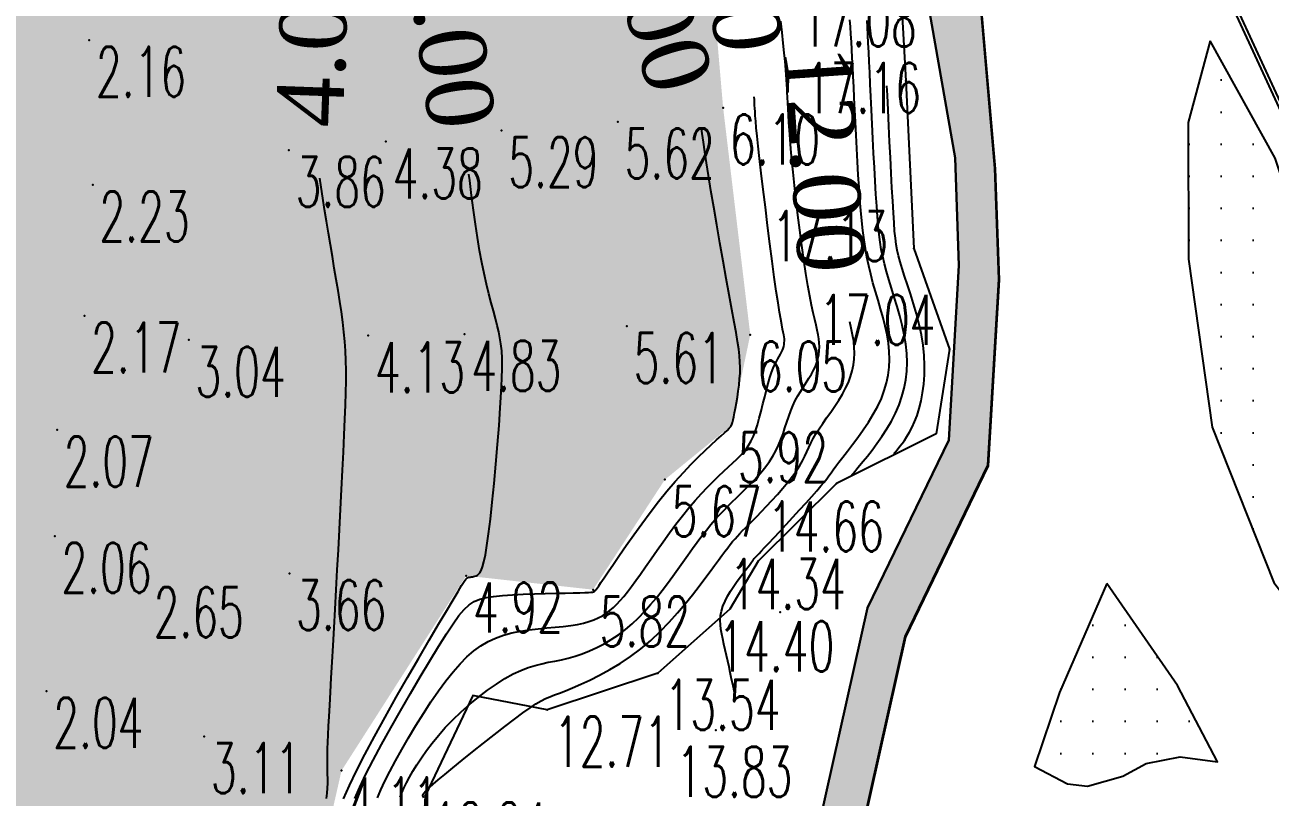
# Model space of a CAD drawing. Header units: millimetres. Extents: x 88261 to 90953, y 390274 to 392322.
# Drawn here: x 90558.1 to 90651.3, y 391239.9 to 391297.7 of the extents above; entities that cross this region are included whole.
import ezdxf
from ezdxf.enums import TextEntityAlignment as Align

# ---------------------------------------------------------------- set-up
doc = ezdxf.new("R2010")
doc.units = ezdxf.units.MM
doc.header["$LTSCALE"] = 25
doc.linetypes.add('DOT', pattern=[6.35, 0, -6.35])
for name, color, linetype in [('CN_01_00', 42, 'Continuous'), ('CN_02_00', 16, 'Continuous'), ('HSABLHUMIDE', 24, 'DOT'), ('route', 253, 'Continuous'), ('Talus', 35, 'Continuous'), ('TopoAlt', 7, 'Continuous'), ('TOPOJIS', 7, 'Continuous')]:
    doc.layers.add(name, color=color, linetype=linetype)
doc.styles.add('Romans 1.0', font='Romans.shx', dxfattribs={"width": 0.99, "height": 1})
doc.styles.get("Standard").update_dxf_attribs({"font": 'times.ttf'})
pattern_1 = [(0, (-0.35, -2.46), (0, 2.4), [0, -2.4])]

# ---------------------------------------------------------------- blocks, each defined once
blk = doc.blocks.new('TCPOINT')
at = {"color": 0}
blk.add_point((0, 0), dxfattribs=at)
at = {"layer": 'TopoAlt', "style": 'Romans 1.0', "width": 0.99}
blk.add_attdef('ALT', text='', height=200, dxfattribs=at).set_placement((0.5, -0.5), align=Align.TOP_LEFT)

msp = doc.modelspace()

# ---------------------------------------------------------------- hatches: boundary and pattern name
h = msp.add_hatch()
h.set_pattern_fill('AR-HBONE', color=23, scale=0.032)
h.set_pattern_definition([(45, (-511.459, 107.3326), (0, 4.597891134), [9.7536, -3.2512]), (135, (-509.16, 109.6315), (5e-16, 4.597891134), [9.7536, -3.2512])])
h.paths.add_polyline_path([(90580.259, 391369.323), (90578.893, 391372.088), (90577.403, 391380.386), (90572.476, 391388.749), (90564.469, 391395.121), (90551.356, 391397.716), (90544.735, 391400.861), (90542.893, 391403.775), (90543.568, 391412.079), (90551.362, 391419.931), (90552.964, 391421.402), (90554.737, 391426.973), (90553.749, 391430.788), (90551.439, 391434.414), (90550.677, 391440.955), (90548.617, 391445.303), (90546.298, 391449.141), (90545.472, 391455.293), (90546.531, 391461.247), (90545.455, 391467.304), (90543.481, 391470.813), (90539.022, 391477.118), (90538.554, 391481.349), (90538.699, 391487.409), (90537.691, 391490.033), (90535.204, 391494.153), (90533.84, 391500.271), (90529.551, 391507.768), (90528.583, 391512.46), (90528.626, 391519.305), (90526.727, 391525.756), (90527.819, 391536.032), (90524.222, 391546.435), (90524.867, 391555.468), (90523.429, 391563.259), (90518.375, 391569.388), (90516.845, 391576.818), (90516.107, 391580.734), (90502.826, 391602.657), (90494.518, 391616.214), (90485.753, 391638.699), (90442.611, 391685.947), (90436.501, 391694.495), (90435.059, 391708.645), (90451.717, 391741.838), (90452.722, 391752.459), (90451.18, 391766.065), (90442.505, 391784.213), (90439.49, 391790.617), (90435.648, 391805.425), (90431.473, 391812.607), (90431.344, 391819.043), (90432.829, 391823.298), (90433.294, 391826.816), (90429.771, 391827.329), (90429.353, 391824.167), (90427.779, 391819.657), (90427.939, 391811.686), (90432.327, 391804.136), (90436.131, 391789.476), (90447.766, 391765.089), (90449.151, 391752.487), (90448.241, 391742.876), (90431.42, 391709.359), (90433.06, 391693.268), (90439.886, 391683.74), (90482.728, 391636.82), (90491.37, 391614.651), (90512.731, 391579.518), (90515.069, 391567.885), (90520.145, 391561.738), (90521.291, 391555.336), (90520.626, 391546.015), (90524.203, 391535.686), (90523.12, 391525.489), (90525.07, 391518.866), (90525.027, 391512.168), (90526.183, 391506.569), (90530.486, 391499.047), (90531.859, 391492.888), (90534.481, 391488.544), (90535.13, 391486.855), (90534.996, 391481.233), (90535.654, 391475.818), (90540.514, 391468.946), (90542.058, 391466.169), (90542.923, 391461.302), (90541.877, 391455.423), (90542.874, 391448.002), (90545.528, 391443.646), (90547.213, 391440.041), (90548.002, 391433.266), (90550.446, 391429.429), (90551.042, 391427.127), (90549.899, 391423.533), (90540.13, 391413.692), (90539.256, 391402.948), (90542.265, 391398.189), (90550.195, 391394.422), (90562.902, 391391.907), (90569.736, 391386.468), (90574.016, 391379.204), (90575.482, 391371.036), (90577.068, 391367.827), (90585.289, 391363.31), (90587.237, 391361.568), (90590.672, 391353.748), (90594.383, 391351.285), (90604.653, 391343.84), (90612.851, 391334.359), (90618.437, 391325.085), (90621.782, 391317.486), (90624.002, 391309.067), (90627.738, 391287.71), (90628.019, 391279.65), (90627.255, 391266.593), (90621.182, 391254.035), (90617.042, 391235.488), (90618.319, 391215.583), (90622.574, 391202.325), (90631.256, 391184.221), (90636.053, 391168.094), (90637.79, 391151.812), (90636.657, 391134.553), (90636.754, 391124.145), (90640.334, 391110.892), (90653.891, 391091.985), (90663.63, 391082.027), (90671.36, 391067.261), (90675.086, 391054.053), (90683.469, 391034.279), (90692.526, 391020.632), (90692.509, 391024.786), (90691.925, 391027.104), (90686.033, 391034.997), (90677.901, 391054.178), (90674.136, 391067.524), (90665.998, 391083.069), (90656.086, 391093.204), (90643.054, 391111.379), (90639.756, 391123.588), (90639.664, 391133.417), (90640.808, 391150.846), (90639.005, 391167.747), (90634.038, 391184.447), (90625.339, 391202.585), (90621.29, 391215.202), (90620.073, 391234.176), (90624.016, 391251.839), (90630.214, 391264.657), (90631.029, 391278.571), (90630.739, 391286.886), (90629.714, 391298.649), (90627.043, 391310.671), (90621.607, 391322.866), (90613.162, 391336.588), (90606.038, 391344.517), (90602.665, 391348.269), (90597.913, 391351.643), (90592.983, 391355.027), (90589.642, 391362.633), (90586.918, 391365.07)])
h = msp.add_hatch()
h.set_pattern_fill('JARDIN', color=104, scale=0.8)
h.set_pattern_definition(pattern_1)
h.paths.add_polyline_path([(90654.738, 391278.608), (90651.699, 391287.678), (90646.815, 391296.479), (90645.174, 391290.354), (90645.197, 391280.121), (90646.979, 391267.556), (90651.582, 391255.921), (90660.769, 391243.956), (90658.693, 391256.017)])
h = msp.add_hatch()
h.set_pattern_fill('JARDIN', color=104, scale=0.8)
h.set_pattern_definition(pattern_1)
h.paths.add_polyline_path([(90644.374, 391248.224), (90639.084, 391255.863), (90635.544, 391247.707), (90633.681, 391242.155), (90636.154, 391240.869), (90637.633, 391240.697), (90640.298, 391241.444), (90646.252, 391244.657)])
at = {"layer": 'HSABLHUMIDE', "ltscale": 2}
h = msp.add_hatch(dxfattribs=at)
h.set_pattern_fill('AR-SAND', color=41, scale=0.05, style=0)
h.set_pattern_definition([(37.5, (-0.35, -2.46), (-0.080001565, 2.447066187), [0, -1.9304, 0, -2.159, 0, -2.06375]), (7.5, (-0.35, -2.46), (2.247616416, 3.584125503), [0, -1.0414, 0, -1.7399, 0, -0.66675]), (327.5, (-1.912, -2.46), (3.954961851, 0.007185923), [0, -0.635, 0, -2.286, 0, -2.9845]), (317.5, (-1.912, -2.46), (3.817782262, 1.114646616), [0, -0.3175, 0, -1.4986, 0, -1.7145])])
h.paths.add_polyline_path([(90610.37, 391291.457), (90609.232, 391304.606), (90609.832, 391322.062), (90599.692, 391332.174), (90591.749, 391341.946), (90587.873, 391343.883), (90574.521, 391347.24), (90567.563, 391346.204), (90560.37, 391346.37), (90550.249, 391337.239), (90550.249, 391329.857), (90550.249, 391318.898), (90550.249, 391314.953), (90550.249, 391307.239), (90551.302, 391298.798), (90550.249, 391290.766), (90550.249, 391278.8), (90551.09, 391267.1), (90550.249, 391249.766), (90550.249, 391243.448), (90550.249, 391239.771), (90550.249, 391235.372), (90550.249, 391228.728), (90549.947, 391223.477), (90580.249, 391235.019), (90580.249, 391235.006), (90581.806, 391241.849), (90591.136, 391256.439), (90600.636, 391255.394), (90606.011, 391263.63), (90610.972, 391267.68), (90612.4, 391274.475)])

# ---------------------------------------------------------------- linework, layer by layer
at = {"color": 23, "elevation": 15.394, "flags": 128}
for points in [[(90572.476, 391388.749), (90577.403, 391380.386), (90578.893, 391372.088), (90580.259, 391369.323), (90586.918, 391365.07), (90589.642, 391362.633), (90592.983, 391355.027), (90597.913, 391351.643), (90602.665, 391348.269), (90606.038, 391344.517), (90613.162, 391336.588), (90621.607, 391322.866), (90627.043, 391310.671), (90629.714, 391298.649), (90630.739, 391286.886), (90631.029, 391278.571), (90630.214, 391264.657), (90624.016, 391251.839), (90620.073, 391234.176), (90621.29, 391215.202), (90625.339, 391202.585), (90634.038, 391184.447), (90639.005, 391167.747)], [(90572.476, 391388.749), (90577.403, 391380.386), (90578.893, 391372.088), (90580.259, 391369.323), (90586.918, 391365.07), (90589.642, 391362.633), (90592.983, 391355.027), (90597.913, 391351.643), (90602.665, 391348.269), (90606.038, 391344.517), (90613.162, 391336.588), (90621.607, 391322.866), (90627.043, 391310.671), (90629.714, 391298.649), (90630.739, 391286.886), (90631.029, 391278.571), (90630.214, 391264.657), (90624.016, 391251.839), (90620.073, 391234.176), (90621.29, 391215.202), (90625.339, 391202.585), (90634.038, 391184.447), (90639.005, 391167.747)], [(90572.476, 391388.749), (90577.403, 391380.386), (90578.893, 391372.088), (90580.259, 391369.323), (90586.918, 391365.07), (90589.642, 391362.633), (90592.983, 391355.027), (90597.913, 391351.643), (90602.665, 391348.269), (90606.038, 391344.517), (90613.162, 391336.588), (90621.607, 391322.866), (90627.043, 391310.671), (90629.714, 391298.649), (90630.739, 391286.886), (90631.029, 391278.571), (90630.214, 391264.657), (90624.016, 391251.839), (90620.073, 391234.176), (90621.29, 391215.202), (90625.339, 391202.585), (90634.038, 391184.447), (90639.005, 391167.747)], [(90636.053, 391168.094), (90631.256, 391184.221), (90622.574, 391202.325), (90618.319, 391215.583), (90617.042, 391235.488), (90621.182, 391254.035), (90627.255, 391266.593), (90628.019, 391279.65), (90627.738, 391287.71), (90624.002, 391309.067), (90621.782, 391317.486), (90618.437, 391325.085), (90612.851, 391334.359), (90604.653, 391343.84), (90594.383, 391351.285), (90590.672, 391353.748), (90587.237, 391361.568), (90585.289, 391363.31), (90577.068, 391367.827), (90575.482, 391371.036), (90574.016, 391379.204), (90569.736, 391386.468)], [(90636.053, 391168.094), (90631.256, 391184.221), (90622.574, 391202.325), (90618.319, 391215.583), (90617.042, 391235.488), (90621.182, 391254.035), (90627.255, 391266.593), (90628.019, 391279.65), (90627.738, 391287.71), (90624.002, 391309.067), (90621.782, 391317.486), (90618.437, 391325.085), (90612.851, 391334.359), (90604.653, 391343.84), (90594.383, 391351.285), (90590.672, 391353.748), (90587.237, 391361.568), (90585.289, 391363.31), (90577.068, 391367.827), (90575.482, 391371.036), (90574.016, 391379.204), (90569.736, 391386.468)], [(90636.053, 391168.094), (90631.256, 391184.221), (90622.574, 391202.325), (90618.319, 391215.583), (90617.042, 391235.488), (90621.182, 391254.035), (90627.255, 391266.593), (90628.019, 391279.65), (90627.738, 391287.71), (90624.002, 391309.067), (90621.782, 391317.486), (90618.437, 391325.085), (90612.851, 391334.359), (90604.653, 391343.84), (90594.383, 391351.285), (90590.672, 391353.748), (90587.237, 391361.568), (90585.289, 391363.31), (90577.068, 391367.827), (90575.482, 391371.036), (90574.016, 391379.204), (90569.736, 391386.468)], [(90580.206, 391369.378), (90586.865, 391365.125), (90589.589, 391362.688), (90592.93, 391355.082), (90597.913, 391351.643), (90602.612, 391348.324), (90613.162, 391336.588), (90621.607, 391322.866), (90627.043, 391310.671), (90629.661, 391298.704), (90630.686, 391286.941), (90630.976, 391278.626), (90630.161, 391264.712), (90623.963, 391251.894), (90620.02, 391234.231), (90621.237, 391215.257), (90625.286, 391202.64), (90633.985, 391184.502), (90638.952, 391167.802)], [(90580.259, 391369.323), (90586.918, 391365.07), (90589.642, 391362.633), (90592.983, 391355.027), (90597.966, 391351.588), (90602.665, 391348.269), (90613.215, 391336.533), (90621.66, 391322.811), (90627.096, 391310.616), (90629.714, 391298.649), (90630.739, 391286.886), (90631.029, 391278.571), (90630.214, 391264.657), (90624.016, 391251.839), (90620.073, 391234.176), (90621.29, 391215.202), (90625.339, 391202.585), (90634.038, 391184.447), (90639.005, 391167.747)], [(90577.068, 391367.827), (90585.289, 391363.31), (90587.237, 391361.568), (90590.672, 391353.748), (90594.383, 391351.285), (90604.653, 391343.84), (90612.851, 391334.359), (90618.437, 391325.085), (90621.782, 391317.486), (90624.002, 391309.067), (90627.738, 391287.71), (90628.019, 391279.65), (90627.255, 391266.593), (90621.182, 391254.035), (90617.042, 391235.488), (90618.319, 391215.583), (90622.574, 391202.325), (90631.256, 391184.221), (90636.053, 391168.094)]]:
    msp.add_lwpolyline(points, dxfattribs=at)
at = {"color": 104, "elevation": 17.96, "flags": 128}
msp.add_lwpolyline([(90646.815, 391296.479), (90645.174, 391290.354), (90645.197, 391280.121), (90646.979, 391267.556), (90651.582, 391255.921), (90660.769, 391243.956), (90658.693, 391256.017), (90654.738, 391278.608), (90651.699, 391287.678)], close=True, dxfattribs=at)
at = {"color": 104, "elevation": 17.315, "flags": 128}
msp.add_lwpolyline([(90639.084, 391255.863), (90635.544, 391247.707), (90633.681, 391242.155), (90636.154, 391240.869), (90637.633, 391240.697), (90640.298, 391241.444), (90642.029, 391242.378), (90644.586, 391242.888), (90647.382, 391242.511), (90644.374, 391248.224), (90639.084, 391255.863)], dxfattribs=at)
at = {"layer": 'CN_01_00', "flags": 128}
for points, elevation in [([(90611.259, 391247.524), (90611.259, 391247.526), (90611.257, 391247.535), (90611.251, 391247.56), (90611.241, 391247.609), (90611.223, 391247.69), (90611.197, 391247.81), (90611.161, 391247.979), (90611.113, 391248.203), (90611.052, 391248.487), (90610.979, 391248.824), (90610.897, 391249.201), (90610.809, 391249.609), (90610.716, 391250.035), (90610.62, 391250.468), (90610.525, 391250.898), (90610.433, 391251.312), (90610.345, 391251.703), (90610.269, 391252.072), (90610.208, 391252.427), (90610.17, 391252.771), (90610.16, 391253.11), (90610.183, 391253.45), (90610.246, 391253.797), (90610.354, 391254.155), (90610.511, 391254.528), (90610.707, 391254.91), (90610.932, 391255.293), (90611.175, 391255.668), (90611.423, 391256.027), (90611.667, 391256.361), (90611.894, 391256.663), (90612.094, 391256.924), (90612.258, 391257.138), (90612.388, 391257.309), (90612.489, 391257.442), (90612.565, 391257.543), (90612.622, 391257.618), (90612.664, 391257.674), (90612.696, 391257.715), (90612.722, 391257.748), (90612.75, 391257.78), (90612.786, 391257.82), (90612.843, 391257.881), (90612.93, 391257.972), (90613.056, 391258.105), (90613.233, 391258.292), (90613.47, 391258.543), (90613.778, 391258.87), (90614.161, 391259.278), (90614.604, 391259.752), (90615.087, 391260.271), (90615.59, 391260.814), (90616.092, 391261.359), (90616.573, 391261.886), (90617.012, 391262.374), (90617.39, 391262.802), (90617.693, 391263.155), (90617.931, 391263.445), (90618.124, 391263.693), (90618.29, 391263.916), (90618.446, 391264.133), (90618.611, 391264.364), (90618.803, 391264.628), (90619.04, 391264.942), (90619.335, 391265.322), (90619.679, 391265.762), (90620.056, 391266.253), (90620.453, 391266.785), (90620.854, 391267.347), (90621.245, 391267.93), (90621.611, 391268.525), (90621.937, 391269.121), (90622.212, 391269.71), (90622.433, 391270.294), (90622.604, 391270.875), (90622.724, 391271.456), (90622.797, 391272.04), (90622.823, 391272.631), (90622.804, 391273.23), (90622.741, 391273.841), (90622.638, 391274.466), (90622.501, 391275.103), (90622.338, 391275.749), (90622.157, 391276.4), (90621.966, 391277.054), (90621.774, 391277.707), (90621.587, 391278.357), (90621.415, 391279.001), (90621.263, 391279.637), (90621.131, 391280.273), (90621.016, 391280.918), (90620.915, 391281.582), (90620.827, 391282.274), (90620.749, 391283.003), (90620.677, 391283.778), (90620.611, 391284.61), (90620.547, 391285.502), (90620.485, 391286.444), (90620.426, 391287.418), (90620.37, 391288.408), (90620.317, 391289.398), (90620.268, 391290.371), (90620.222, 391291.312), (90620.179, 391292.203), (90620.141, 391293.032), (90620.105, 391293.801), (90620.072, 391294.517), (90620.039, 391295.186), (90620.007, 391295.813), (90619.974, 391296.406), (90619.94, 391296.969), (90619.903, 391297.51), (90619.862, 391298.034)], 14), ([(90623.152, 391265.578), (90623.153, 391265.579), (90623.157, 391265.584), (90623.169, 391265.599), (90623.192, 391265.626), (90623.23, 391265.672), (90623.286, 391265.741), (90623.365, 391265.836), (90623.471, 391265.963), (90623.604, 391266.126), (90623.761, 391266.327), (90623.937, 391266.567), (90624.125, 391266.849), (90624.32, 391267.176), (90624.515, 391267.547), (90624.705, 391267.967), (90624.884, 391268.435), (90625.047, 391268.955), (90625.189, 391269.521), (90625.304, 391270.131), (90625.39, 391270.779), (90625.441, 391271.463), (90625.454, 391272.177), (90625.422, 391272.918), (90625.343, 391273.682), (90625.214, 391274.463), (90625.043, 391275.25), (90624.843, 391276.032), (90624.623, 391276.795), (90624.394, 391277.528), (90624.169, 391278.219), (90623.957, 391278.856), (90623.771, 391279.425), (90623.617, 391279.923), (90623.495, 391280.371), (90623.398, 391280.796), (90623.321, 391281.228), (90623.26, 391281.695), (90623.208, 391282.226), (90623.162, 391282.848), (90623.115, 391283.592), (90623.064, 391284.474), (90623.009, 391285.476), (90622.951, 391286.57), (90622.891, 391287.725), (90622.831, 391288.914), (90622.772, 391290.108), (90622.716, 391291.276), (90622.663, 391292.392), (90622.63, 391293.094)], 16), ([(90584.501, 391239.817), (90584.748, 391240.409), (90585.056, 391241.062), (90585.424, 391241.783), (90585.848, 391242.577), (90586.321, 391243.428), (90586.832, 391244.316), (90587.372, 391245.219), (90587.93, 391246.118), (90588.497, 391246.991), (90589.063, 391247.818), (90589.618, 391248.578), (90590.155, 391249.254), (90590.678, 391249.849), (90591.194, 391250.367), (90591.71, 391250.813), (90592.234, 391251.192), (90592.773, 391251.511), (90593.333, 391251.775), (90593.923, 391251.988), (90594.546, 391252.156), (90595.194, 391252.287), (90595.855, 391252.388), (90596.518, 391252.468), (90597.171, 391252.532), (90597.803, 391252.59), (90598.402, 391252.648), (90598.958, 391252.714), (90599.46, 391252.794), (90599.913, 391252.891), (90600.321, 391253.005), (90600.691, 391253.135), (90601.027, 391253.283), (90601.337, 391253.448), (90601.625, 391253.632), (90601.896, 391253.835), (90602.158, 391254.058), (90602.414, 391254.305), (90602.672, 391254.58), (90602.937, 391254.89), (90603.215, 391255.238), (90603.511, 391255.63), (90603.832, 391256.071), (90604.183, 391256.565), (90604.567, 391257.115), (90604.982, 391257.71), (90605.422, 391258.338), (90605.882, 391258.985), (90606.355, 391259.639), (90606.837, 391260.288), (90607.323, 391260.917), (90607.805, 391261.514), (90608.28, 391262.069), (90608.744, 391262.581), (90609.193, 391263.053), (90609.625, 391263.488), (90610.035, 391263.886), (90610.421, 391264.251), (90610.779, 391264.584), (90611.105, 391264.889), (90611.399, 391265.169), (90611.661, 391265.432), (90611.896, 391265.691), (90612.108, 391265.955), (90612.299, 391266.236), (90612.474, 391266.544), (90612.636, 391266.89), (90612.789, 391267.286), (90612.936, 391267.737), (90613.077, 391268.233), (90613.215, 391268.757), (90613.349, 391269.295), (90613.48, 391269.831), (90613.609, 391270.35), (90613.737, 391270.836), (90613.864, 391271.274), (90613.991, 391271.652), (90614.116, 391271.974), (90614.238, 391272.248), (90614.355, 391272.481), (90614.465, 391272.681), (90614.567, 391272.856), (90614.659, 391273.014), (90614.739, 391273.162), (90614.807, 391273.306), (90614.861, 391273.449), (90614.903, 391273.592), (90614.932, 391273.734), (90614.95, 391273.878), (90614.957, 391274.023), (90614.952, 391274.17), (90614.937, 391274.32), (90614.911, 391274.477), (90614.873, 391274.663), (90614.824, 391274.9), (90614.76, 391275.215), (90614.682, 391275.631), (90614.588, 391276.172), (90614.477, 391276.862), (90614.348, 391277.727), (90614.2, 391278.779), (90614.039, 391279.98), (90613.87, 391281.285), (90613.698, 391282.644), (90613.53, 391284.009), (90613.369, 391285.333), (90613.223, 391286.567), (90613.097, 391287.664), (90612.994, 391288.587), (90612.914, 391289.346), (90612.853, 391289.962), (90612.808, 391290.455), (90612.776, 391290.849), (90612.755, 391291.162), (90612.74, 391291.418), (90612.729, 391291.636), (90612.72, 391291.839), (90612.708, 391292.047), (90612.694, 391292.27)], 8), ([(90582.796, 391239.769), (90583.177, 391240.622), (90583.637, 391241.575), (90584.178, 391242.635), (90584.801, 391243.803), (90585.487, 391245.048), (90586.214, 391246.334), (90586.959, 391247.624), (90587.699, 391248.88), (90588.411, 391250.067), (90589.073, 391251.147), (90589.662, 391252.083), (90590.163, 391252.848), (90590.595, 391253.454), (90590.983, 391253.92), (90591.354, 391254.268), (90591.734, 391254.518), (90592.149, 391254.692), (90592.626, 391254.81), (90593.19, 391254.892), (90593.858, 391254.957), (90594.609, 391255.009), (90595.413, 391255.051), (90596.239, 391255.083), (90597.057, 391255.108), (90597.835, 391255.127), (90598.544, 391255.142), (90599.152, 391255.155), (90599.638, 391255.168), (90600.009, 391255.18), (90600.282, 391255.192), (90600.472, 391255.205), (90600.597, 391255.219), (90600.673, 391255.233), (90600.715, 391255.249), (90600.74, 391255.265), (90600.763, 391255.286), (90600.796, 391255.323), (90600.848, 391255.392), (90600.931, 391255.508), (90601.054, 391255.685), (90601.228, 391255.938), (90601.463, 391256.283), (90601.769, 391256.734), (90602.154, 391257.3), (90602.608, 391257.965), (90603.122, 391258.707), (90603.682, 391259.502), (90604.279, 391260.328), (90604.899, 391261.163), (90605.532, 391261.984), (90606.166, 391262.769), (90606.79, 391263.499), (90607.397, 391264.168), (90607.977, 391264.778), (90608.523, 391265.326), (90609.028, 391265.813), (90609.483, 391266.237), (90609.881, 391266.598), (90610.214, 391266.895), (90610.478, 391267.131), (90610.679, 391267.318), (90610.828, 391267.473), (90610.936, 391267.613), (90611.014, 391267.752), (90611.072, 391267.908), (90611.12, 391268.097), (90611.17, 391268.334), (90611.229, 391268.632), (90611.295, 391268.984), (90611.366, 391269.379), (90611.436, 391269.806), (90611.502, 391270.253), (90611.559, 391270.709), (90611.604, 391271.164), (90611.633, 391271.606), (90611.642, 391272.029), (90611.629, 391272.453), (90611.593, 391272.902), (90611.533, 391273.399), (90611.448, 391273.969), (90611.336, 391274.637), (90611.196, 391275.426), (90611.026, 391276.362), (90610.828, 391277.456), (90610.608, 391278.679), (90610.373, 391279.988), (90610.133, 391281.343), (90609.896, 391282.701), (90609.669, 391284.02), (90609.461, 391285.26), (90609.281, 391286.378), (90609.133, 391287.344), (90609.012, 391288.173), (90608.906, 391288.893), (90608.807, 391289.528), (90608.745, 391289.879)], 6), ([(90580.685, 391239.77), (90580.736, 391240.171), (90580.765, 391240.548), (90580.777, 391240.906), (90580.777, 391241.252), (90580.769, 391241.594), (90580.758, 391241.936), (90580.75, 391242.287), (90580.747, 391242.654), (90580.752, 391243.049), (90580.764, 391243.485), (90580.782, 391243.976), (90580.808, 391244.536), (90580.841, 391245.176), (90580.88, 391245.912), (90580.927, 391246.755), (90580.98, 391247.717), (90581.04, 391248.788), (90581.105, 391249.957), (90581.175, 391251.213), (90581.249, 391252.544), (90581.326, 391253.938), (90581.406, 391255.384), (90581.488, 391256.869), (90581.57, 391258.382), (90581.653, 391259.904), (90581.734, 391261.416), (90581.811, 391262.898), (90581.884, 391264.332), (90581.951, 391265.697), (90582.01, 391266.976), (90582.061, 391268.148), (90582.101, 391269.201), (90582.129, 391270.148), (90582.144, 391271.008), (90582.146, 391271.8), (90582.132, 391272.544), (90582.102, 391273.258), (90582.054, 391273.963), (90581.987, 391274.677), (90581.901, 391275.416), (90581.798, 391276.182), (90581.68, 391276.972), (90581.55, 391277.783), (90581.412, 391278.614), (90581.267, 391279.462), (90581.119, 391280.325), (90580.97, 391281.2), (90580.822, 391282.084), (90580.678, 391282.968), (90580.539, 391283.843), (90580.405, 391284.698), (90580.278, 391285.524), (90580.178, 391286.181)], 4), ([(90587.966, 391239.809), (90587.911, 391239.913), (90587.891, 391239.984), (90587.896, 391240.035), (90587.915, 391240.077), (90587.941, 391240.124), (90587.987, 391240.188), (90588.067, 391240.279), (90588.197, 391240.41), (90588.393, 391240.592), (90588.671, 391240.838), (90589.045, 391241.159), (90589.532, 391241.566), (90590.139, 391242.066), (90590.844, 391242.639), (90591.615, 391243.26), (90592.422, 391243.902), (90593.233, 391244.54), (90594.019, 391245.15), (90594.748, 391245.704), (90595.389, 391246.178), (90595.922, 391246.554), (90596.362, 391246.843), (90596.738, 391247.064), (90597.074, 391247.237), (90597.399, 391247.381), (90597.739, 391247.515), (90598.12, 391247.659), (90598.569, 391247.831), (90599.105, 391248.048), (90599.721, 391248.314), (90600.4, 391248.629), (90601.128, 391248.994), (90601.888, 391249.411), (90602.665, 391249.879), (90603.444, 391250.4), (90604.209, 391250.975), (90604.946, 391251.601), (90605.651, 391252.267), (90606.32, 391252.956), (90606.95, 391253.654), (90607.537, 391254.345), (90608.078, 391255.015), (90608.57, 391255.647), (90609.009, 391256.227), (90609.395, 391256.744), (90609.731, 391257.199), (90610.024, 391257.599), (90610.281, 391257.951), (90610.509, 391258.262), (90610.715, 391258.536), (90610.904, 391258.781), (90611.083, 391259.004), (90611.26, 391259.21), (90611.439, 391259.407), (90611.627, 391259.605), (90611.828, 391259.81), (90612.049, 391260.032), (90612.296, 391260.278), (90612.573, 391260.557), (90612.887, 391260.876), (90613.24, 391261.242), (90613.623, 391261.646), (90614.023, 391262.078), (90614.429, 391262.527), (90614.828, 391262.984), (90615.206, 391263.439), (90615.554, 391263.879), (90615.856, 391264.296), (90616.107, 391264.682), (90616.313, 391265.041), (90616.488, 391265.381), (90616.643, 391265.709), (90616.791, 391266.033), (90616.944, 391266.36), (90617.114, 391266.697), (90617.315, 391267.053), (90617.554, 391267.432), (90617.825, 391267.833), (90618.117, 391268.251), (90618.42, 391268.683), (90618.725, 391269.125), (90619.019, 391269.572), (90619.294, 391270.021), (90619.538, 391270.468), (90619.743, 391270.909), (90619.909, 391271.346), (90620.037, 391271.78), (90620.127, 391272.215), (90620.181, 391272.653), (90620.201, 391273.095), (90620.186, 391273.543), (90620.14, 391274.001), (90620.062, 391274.47), (90619.958, 391274.956), (90619.842, 391275.428)], 12)]:
    msp.add_lwpolyline(points, dxfattribs=dict(at, elevation=elevation))
at = {"layer": 'CN_02_00', "flags": 128}
for points, elevation in [([(90586.206, 391239.865), (90586.32, 391240.197), (90586.476, 391240.548), (90586.669, 391240.93), (90586.895, 391241.351), (90587.154, 391241.808), (90587.449, 391242.297), (90587.784, 391242.814), (90588.162, 391243.355), (90588.584, 391243.914), (90589.054, 391244.488), (90589.575, 391245.072), (90590.147, 391245.66), (90590.761, 391246.244), (90591.404, 391246.813), (90592.066, 391247.357), (90592.734, 391247.866), (90593.396, 391248.331), (90594.041, 391248.739), (90594.656, 391249.083), (90595.234, 391249.355), (90595.778, 391249.565), (90596.296, 391249.726), (90596.796, 391249.852), (90597.285, 391249.957), (90597.771, 391250.052), (90598.261, 391250.153), (90598.763, 391250.272), (90599.283, 391250.421), (90599.817, 391250.602), (90600.361, 391250.817), (90600.909, 391251.065), (90601.458, 391251.347), (90602.001, 391251.664), (90602.534, 391252.016), (90603.052, 391252.405), (90603.552, 391252.83), (90604.033, 391253.286), (90604.496, 391253.768), (90604.944, 391254.272), (90605.376, 391254.792), (90605.795, 391255.322), (90606.201, 391255.859), (90606.596, 391256.396), (90606.981, 391256.929), (90607.356, 391257.454), (90607.723, 391257.968), (90608.082, 391258.468), (90608.432, 391258.95), (90608.776, 391259.412), (90609.113, 391259.849), (90609.444, 391260.259), (90609.77, 391260.639), (90610.092, 391260.994), (90610.41, 391261.329), (90610.726, 391261.649), (90611.042, 391261.959), (90611.358, 391262.265), (90611.676, 391262.571), (90611.996, 391262.883), (90612.319, 391263.205), (90612.642, 391263.539), (90612.96, 391263.884), (90613.268, 391264.241), (90613.563, 391264.61), (90613.84, 391264.991), (90614.095, 391265.385), (90614.323, 391265.791), (90614.521, 391266.21), (90614.695, 391266.637), (90614.851, 391267.069), (90614.996, 391267.502), (90615.135, 391267.932), (90615.276, 391268.355), (90615.426, 391268.767), (90615.589, 391269.163), (90615.772, 391269.542), (90615.97, 391269.903), (90616.177, 391270.25), (90616.388, 391270.582), (90616.595, 391270.903), (90616.793, 391271.214), (90616.976, 391271.518), (90617.139, 391271.815), (90617.275, 391272.107), (90617.385, 391272.397), (90617.47, 391272.686), (90617.53, 391272.975), (90617.566, 391273.265), (90617.579, 391273.559), (90617.569, 391273.856), (90617.538, 391274.16), (90617.486, 391274.474), (90617.416, 391274.809), (90617.328, 391275.183), (90617.226, 391275.61), (90617.11, 391276.105), (90616.983, 391276.683), (90616.847, 391277.361), (90616.703, 391278.152), (90616.555, 391279.065), (90616.403, 391280.078), (90616.252, 391281.163), (90616.104, 391282.29), (90615.962, 391283.431), (90615.829, 391284.556), (90615.708, 391285.638), (90615.601, 391286.646), (90615.512, 391287.559), (90615.438, 391288.379), (90615.377, 391289.114), (90615.329, 391289.773), (90615.29, 391290.365), (90615.259, 391290.899), (90615.234, 391291.382), (90615.213, 391291.825), (90615.193, 391292.237), (90615.174, 391292.632), (90615.153, 391293.027), (90615.128, 391293.438), (90615.096, 391293.881), (90615.057, 391294.372), (90615.009, 391294.928), (90614.948, 391295.565), (90614.875, 391296.291), (90614.791, 391297.091), (90614.7, 391297.94)], 10), ([(90619.949, 391263.908), (90619.95, 391263.909), (90619.959, 391263.92), (90619.983, 391263.949), (90620.029, 391264.005), (90620.105, 391264.097), (90620.219, 391264.234), (90620.378, 391264.426), (90620.589, 391264.682), (90620.857, 391265.007), (90621.171, 391265.396), (90621.519, 391265.841), (90621.885, 391266.334), (90622.258, 391266.866), (90622.623, 391267.429), (90622.967, 391268.015), (90623.276, 391268.615), (90623.539, 391269.223), (90623.754, 391269.839), (90623.921, 391270.463), (90624.04, 391271.097), (90624.112, 391271.743), (90624.136, 391272.401), (90624.113, 391273.074), (90624.042, 391273.762), (90623.926, 391274.465), (90623.772, 391275.177), (90623.59, 391275.89), (90623.39, 391276.597), (90623.18, 391277.291), (90622.971, 391277.963), (90622.772, 391278.606), (90622.593, 391279.213), (90622.44, 391279.78), (90622.313, 391280.322), (90622.207, 391280.857), (90622.118, 391281.405), (90622.043, 391281.984), (90621.978, 391282.614), (90621.92, 391283.313), (90621.863, 391284.101), (90621.805, 391284.988), (90621.747, 391285.96), (90621.689, 391286.994), (90621.631, 391288.067), (90621.574, 391289.156), (90621.52, 391290.24), (90621.469, 391291.294), (90621.421, 391292.297), (90621.378, 391293.231), (90621.338, 391294.094), (90621.302, 391294.89), (90621.267, 391295.623), (90621.235, 391296.296), (90621.204, 391296.914), (90621.173, 391297.48), (90621.141, 391297.996)], 15), ([(90581.944, 391239.745), (90582.392, 391240.729), (90582.927, 391241.832), (90583.555, 391243.062), (90584.278, 391244.416), (90585.071, 391245.858), (90585.905, 391247.343), (90586.752, 391248.826), (90587.583, 391250.262), (90588.367, 391251.605), (90589.077, 391252.812), (90589.683, 391253.836), (90590.164, 391254.645), (90590.529, 391255.256), (90590.798, 391255.696), (90590.987, 391255.993), (90591.115, 391256.177), (90591.2, 391256.274), (90591.26, 391256.314), (90591.313, 391256.325), (90591.373, 391256.33), (90591.442, 391256.336), (90591.519, 391256.344), (90591.603, 391256.357), (90591.692, 391256.376), (90591.784, 391256.403), (90591.878, 391256.44), (90591.974, 391256.488), (90592.069, 391256.553), (90592.165, 391256.658), (90592.262, 391256.828), (90592.363, 391257.091), (90592.468, 391257.471), (90592.578, 391257.995), (90592.695, 391258.689), (90592.82, 391259.58), (90592.953, 391260.681), (90593.09, 391261.951), (90593.228, 391263.338), (90593.362, 391264.789), (90593.486, 391266.252), (90593.598, 391267.674), (90593.691, 391269.002), (90593.763, 391270.182), (90593.808, 391271.178), (90593.828, 391272.004), (90593.823, 391272.694), (90593.794, 391273.277), (90593.742, 391273.786), (90593.667, 391274.25), (90593.572, 391274.702), (90593.456, 391275.172), (90593.322, 391275.687), (90593.171, 391276.252), (90593.009, 391276.87), (90592.838, 391277.541), (90592.662, 391278.267), (90592.485, 391279.05), (90592.311, 391279.889), (90592.142, 391280.787), (90591.982, 391281.744), (90591.83, 391282.753), (90591.684, 391283.805), (90591.542, 391284.893), (90591.402, 391286.009), (90591.342, 391286.494)], 5)]:
    msp.add_lwpolyline(points, dxfattribs=dict(at, elevation=elevation))
at = {"layer": 'route', "color": 252, "elevation": 15.749, "flags": 128}
for points in [[(90557.919, 391480.35), (90571.923, 391428.172), (90581.592, 391403.732), (90612.001, 391354.159), (90633.932, 391321.86), (90648.049, 391299.99), (90657.698, 391279.063), (90661.605, 391256.554), (90663.663, 391244.484), (90667.448, 391222.273), (90671.37, 391199.769), (90675.619, 391175.265), (90679.035, 391157.8), (90687.688, 391133.711), (90693.876, 391118.243), (90710.96, 391075.922), (90732.364, 391037.581), (90744.332, 391018.698), (90803.348, 390941.462), (90838.283, 390905.693), (90866.256, 390876.684), (90877.855, 390863.668), (90886.478, 390848.606)], [(90558.16, 391480.415), (90572.161, 391428.251), (90581.816, 391403.844), (90612.211, 391354.295), (90634.14, 391321.998), (90648.269, 391300.111), (90657.939, 391279.138), (90661.851, 391256.596), (90663.909, 391244.526), (90667.694, 391222.315), (90671.616, 391199.812), (90675.865, 391175.31), (90679.277, 391157.867), (90687.922, 391133.8), (90694.108, 391118.336), (90711.186, 391076.03), (90732.579, 391037.709), (90744.537, 391018.841), (90803.537, 390941.626), (90838.462, 390905.867), (90866.439, 390876.854), (90878.059, 390863.815), (90886.695, 390848.73)]]:
    msp.add_lwpolyline(points, dxfattribs=at)
at = {"layer": 'Talus', "color": 134, "elevation": 9.561, "flags": 128}
msp.add_lwpolyline([(90623.672, 391300.116), (90624.044, 391293.483), (90624.635, 391280.924), (90627.313, 391273.381), (90626.313, 391267.063), (90618.86, 391263.34), (90613.001, 391257.535), (90610.874, 391253.946), (90605.49, 391249.15), (90597.206, 391246.393), (90591.644, 391247.466), (90588.064, 391239.975), (90587.266, 391224.165), (90586.945, 391220.131), (90594.272, 391221.432), (90597.482, 391220.561), (90602.292, 391217.547), (90608.779, 391211.75), (90611.303, 391204.198), (90615.279, 391193.443), (90617.827, 391186.794), (90617.928, 391176.19), (90616.023, 391165.78)], dxfattribs=at)

# ---------------------------------------------------------------- block references
at = {"layer": 'TOPOJIS'}
ref = msp.add_blockref('TCPOINT', (90623.672, 391300.116, 17.082), dxfattribs=at)
ref.add_attrib('ALT', '17.08', dxfattribs={"layer": 'TopoAlt', "height": 3.75, "style": 'Romans 1.0', "width": 0.6}).set_placement((90616.187, 391299.801, 11), align=Align.TOP_LEFT)
ref = msp.add_blockref('TCPOINT', (90562.926, 391296.523, 2.156), dxfattribs=at)
ref.add_attrib('ALT', '2.16', dxfattribs={"layer": 'TopoAlt', "height": 3.75, "style": 'Romans 1.0', "width": 0.6}).set_placement((90563.426, 391296.023, 2.156), align=Align.TOP_LEFT)
ref = msp.add_blockref('TCPOINT', (90624.044, 391293.483, 17.163), dxfattribs=at)
ref.add_attrib('ALT', '17.16', dxfattribs={"layer": 'TopoAlt', "height": 3.75, "style": 'Romans 1.0', "width": 0.6}).set_placement((90616.496, 391294.816, 11), align=Align.TOP_LEFT)
ref = msp.add_blockref('TCPOINT', (90610.37, 391291.457, 6.101), dxfattribs=at)
ref.add_attrib('ALT', '6.10', dxfattribs={"layer": 'TopoAlt', "height": 3.75, "style": 'Romans 1.0', "width": 0.6}).set_placement((90610.87, 391290.957, 6.101), align=Align.TOP_LEFT)
ref = msp.add_blockref('TCPOINT', (90593.792, 391289.757, 5.289), dxfattribs=at)
ref.add_attrib('ALT', '5.29', dxfattribs={"layer": 'TopoAlt', "height": 3.75, "style": 'Romans 1.0', "width": 0.6}).set_placement((90594.292, 391289.257, 5.289), align=Align.TOP_LEFT)
ref = msp.add_blockref('TCPOINT', (90602.495, 391290.415, 5.617), dxfattribs=at)
ref.add_attrib('ALT', '5.62', dxfattribs={"layer": 'TopoAlt', "height": 3.75, "style": 'Romans 1.0', "width": 0.6}).set_placement((90602.995, 391289.915, 5.617), align=Align.TOP_LEFT)
ref = msp.add_blockref('TCPOINT', (90585.132, 391288.923, 4.375), dxfattribs=at)
ref.add_attrib('ALT', '4.38', dxfattribs={"layer": 'TopoAlt', "height": 3.75, "style": 'Romans 1.0', "width": 0.6}).set_placement((90585.632, 391288.423, 4.375), align=Align.TOP_LEFT)
ref = msp.add_blockref('TCPOINT', (90577.872, 391288.289, 3.86), dxfattribs=at)
ref.add_attrib('ALT', '3.86', dxfattribs={"layer": 'TopoAlt', "height": 3.75, "style": 'Romans 1.0', "width": 0.6}).set_placement((90578.372, 391287.789, 3.86), align=Align.TOP_LEFT)
ref = msp.add_blockref('TCPOINT', (90563.186, 391285.692, 2.231), dxfattribs=at)
ref.add_attrib('ALT', '2.23', dxfattribs={"layer": 'TopoAlt', "height": 3.75, "style": 'Romans 1.0', "width": 0.6}).set_placement((90563.686, 391285.192, 2.231), align=Align.TOP_LEFT)
ref = msp.add_blockref('TCPOINT', (90624.635, 391280.924, 17.127), dxfattribs=at)
ref.add_attrib('ALT', '17.13', dxfattribs={"layer": 'TopoAlt', "height": 3.75, "style": 'Romans 1.0', "width": 0.6}).set_placement((90614.039, 391283.73, 8), align=Align.TOP_LEFT)
ref = msp.add_blockref('TCPOINT', (90627.313, 391273.381, 17.042), dxfattribs=at)
ref.add_attrib('ALT', '17.04', dxfattribs={"layer": 'TopoAlt', "height": 3.75, "style": 'Romans 1.0', "width": 0.6}).set_placement((90617.574, 391277.458, 10), align=Align.TOP_LEFT)
ref = msp.add_blockref('TCPOINT', (90562.56, 391275.887, 2.171), dxfattribs=at)
ref.add_attrib('ALT', '2.17', dxfattribs={"layer": 'TopoAlt', "height": 3.75, "style": 'Romans 1.0', "width": 0.6}).set_placement((90563.06, 391275.387, 2.171), align=Align.TOP_LEFT)
ref = msp.add_blockref('TCPOINT', (90603.174, 391275.108, 5.606), dxfattribs=at)
ref.add_attrib('ALT', '5.61', dxfattribs={"layer": 'TopoAlt', "height": 3.75, "style": 'Romans 1.0', "width": 0.6}).set_placement((90603.674, 391274.608, 5.606), align=Align.TOP_LEFT)
ref = msp.add_blockref('TCPOINT', (90570.374, 391274.08, 3.043), dxfattribs=at)
ref.add_attrib('ALT', '3.04', dxfattribs={"layer": 'TopoAlt', "height": 3.75, "style": 'Romans 1.0', "width": 0.6}).set_placement((90570.874, 391273.58, 3.043), align=Align.TOP_LEFT)
ref = msp.add_blockref('TCPOINT', (90583.803, 391274.41, 4.134), dxfattribs=at)
ref.add_attrib('ALT', '4.13', dxfattribs={"layer": 'TopoAlt', "height": 3.75, "style": 'Romans 1.0', "width": 0.6}).set_placement((90584.303, 391273.91, 4.134), align=Align.TOP_LEFT)
ref = msp.add_blockref('TCPOINT', (90591.012, 391274.514, 4.833), dxfattribs=at)
ref.add_attrib('ALT', '4.83', dxfattribs={"layer": 'TopoAlt', "height": 3.75, "style": 'Romans 1.0', "width": 0.6}).set_placement((90591.512, 391274.014, 4.833), align=Align.TOP_LEFT)
ref = msp.add_blockref('TCPOINT', (90612.4, 391274.475, 6.048), dxfattribs=at)
ref.add_attrib('ALT', '6.05', dxfattribs={"layer": 'TopoAlt', "height": 3.75, "style": 'Romans 1.0', "width": 0.6}).set_placement((90612.9, 391273.975, 6.048), align=Align.TOP_LEFT)
ref = msp.add_blockref('TCPOINT', (90560.512, 391267.345, 2.073), dxfattribs=at)
ref.add_attrib('ALT', '2.07', dxfattribs={"layer": 'TopoAlt', "height": 3.75, "style": 'Romans 1.0', "width": 0.6}).set_placement((90561.012, 391266.845, 2.073), align=Align.TOP_LEFT)
ref = msp.add_blockref('TCPOINT', (90610.972, 391267.68, 5.92), dxfattribs=at)
ref.add_attrib('ALT', '5.92', dxfattribs={"layer": 'TopoAlt', "height": 3.75, "style": 'Romans 1.0', "width": 0.6}).set_placement((90611.472, 391267.18, 5.92), align=Align.TOP_LEFT)
ref = msp.add_blockref('TCPOINT', (90606.011, 391263.63, 5.667), dxfattribs=at)
ref.add_attrib('ALT', '5.67', dxfattribs={"layer": 'TopoAlt', "height": 3.75, "style": 'Romans 1.0', "width": 0.6}).set_placement((90606.511, 391263.13, 5.667), align=Align.TOP_LEFT)
ref = msp.add_blockref('TCPOINT', (90618.86, 391263.34, 14.661), dxfattribs=at)
ref.add_attrib('ALT', '14.66', dxfattribs={"layer": 'TopoAlt', "height": 3.75, "style": 'Romans 1.0', "width": 0.6}).set_placement((90613.722, 391261.999, 9.561), align=Align.TOP_LEFT)
ref = msp.add_blockref('TCPOINT', (90560.339, 391259.397, 2.059), dxfattribs=at)
ref.add_attrib('ALT', '2.06', dxfattribs={"layer": 'TopoAlt', "height": 3.75, "style": 'Romans 1.0', "width": 0.6}).set_placement((90560.839, 391258.897, 2.059), align=Align.TOP_LEFT)
ref = msp.add_blockref('TCPOINT', (90613.001, 391257.535, 14.34), dxfattribs=at)
ref.add_attrib('ALT', '14.34', dxfattribs={"layer": 'TopoAlt', "height": 3.75, "style": 'Romans 1.0', "width": 0.6}).set_placement((90610.874, 391257.696, 9.561), align=Align.TOP_LEFT)
ref = msp.add_blockref('TCPOINT', (90567.244, 391256.07, 2.649), dxfattribs=at)
ref.add_attrib('ALT', '2.65', dxfattribs={"layer": 'TopoAlt', "height": 3.75, "style": 'Romans 1.0', "width": 0.6}).set_placement((90567.744, 391255.57, 2.649), align=Align.TOP_LEFT)
ref = msp.add_blockref('TCPOINT', (90577.905, 391256.615, 3.661), dxfattribs=at)
ref.add_attrib('ALT', '3.66', dxfattribs={"layer": 'TopoAlt', "height": 3.75, "style": 'Romans 1.0', "width": 0.6}).set_placement((90578.405, 391256.115, 3.661), align=Align.TOP_LEFT)
ref = msp.add_blockref('TCPOINT', (90591.136, 391256.439, 4.922), dxfattribs=at)
ref.add_attrib('ALT', '4.92', dxfattribs={"layer": 'TopoAlt', "height": 3.75, "style": 'Romans 1.0', "width": 0.6}).set_placement((90591.636, 391255.939, 4.922), align=Align.TOP_LEFT)
ref = msp.add_blockref('TCPOINT', (90600.636, 391255.394, 5.821), dxfattribs=at)
ref.add_attrib('ALT', '5.82', dxfattribs={"layer": 'TopoAlt', "height": 3.75, "style": 'Romans 1.0', "width": 0.6}).set_placement((90601.136, 391254.894, 5.821), align=Align.TOP_LEFT)
ref = msp.add_blockref('TCPOINT', (90614.636, 391253.72, 14.399), dxfattribs=at)
ref.add_attrib('ALT', '14.40', dxfattribs={"layer": 'TopoAlt', "height": 3.75, "style": 'Romans 1.0', "width": 0.6}).set_placement((90610.012, 391253.028, 14.399), align=Align.TOP_LEFT)
ref = msp.add_blockref('TCPOINT', (90605.49, 391249.15, 13.54), dxfattribs=at)
ref.add_attrib('ALT', '13.54', dxfattribs={"layer": 'TopoAlt', "height": 3.75, "style": 'Romans 1.0', "width": 0.6}).set_placement((90605.99, 391248.65, 13.54), align=Align.TOP_LEFT)
ref = msp.add_blockref('TCPOINT', (90559.726, 391247.801, 2.042), dxfattribs=at)
ref.add_attrib('ALT', '2.04', dxfattribs={"layer": 'TopoAlt', "height": 3.75, "style": 'Romans 1.0', "width": 0.6}).set_placement((90560.226, 391247.301, 2.042), align=Align.TOP_LEFT)
ref = msp.add_blockref('TCPOINT', (90597.206, 391246.393, 12.71), dxfattribs=at)
ref.add_attrib('ALT', '12.71', dxfattribs={"layer": 'TopoAlt', "height": 3.75, "style": 'Romans 1.0', "width": 0.6}).set_placement((90597.706, 391245.893, 12.71), align=Align.TOP_LEFT)
ref = msp.add_blockref('TCPOINT', (90609.824, 391244.891, 13.828), dxfattribs=at)
ref.add_attrib('ALT', '13.83', dxfattribs={"layer": 'TopoAlt', "height": 3.75, "style": 'Romans 1.0', "width": 0.6}).set_placement((90606.877, 391243.636, 13.384), align=Align.TOP_LEFT)
ref = msp.add_blockref('TCPOINT', (90571.524, 391244.412, 3.106), dxfattribs=at)
ref.add_attrib('ALT', '3.11', dxfattribs={"layer": 'TopoAlt', "height": 3.75, "style": 'Romans 1.0', "width": 0.6}).set_placement((90572.024, 391243.912, 3.106), align=Align.TOP_LEFT)
ref = msp.add_blockref('TCPOINT', (90581.806, 391241.849, 4.113), dxfattribs=at)
ref.add_attrib('ALT', '4.11', dxfattribs={"layer": 'TopoAlt', "height": 3.75, "style": 'Romans 1.0', "width": 0.6}).set_placement((90582.306, 391241.349, 4.113), align=Align.TOP_LEFT)
ref = msp.add_blockref('TCPOINT', (90588.064, 391239.975, 12.241), dxfattribs=at)
ref.add_attrib('ALT', '12.24', dxfattribs={"layer": 'TopoAlt', "height": 3.75, "style": 'Romans 1.0', "width": 0.6}).set_placement((90588.564, 391239.475, 12.241), align=Align.TOP_LEFT)

# ---------------------------------------------------------------- texts
at = {"layer": 'CN_01_00'}
for s, rotation, p in [('8.00', 276.14024, (90611.629, 391302.226, 8)), ('6.00', 286.74685, (90605.441, 391299.204, 6)), ('4.00', 87.89547, (90579.638, 391296.626, 4))]:
    msp.add_text(s, height=5, rotation=rotation, dxfattribs=at).set_placement(p, align=Align.MIDDLE_CENTER)
at = {"layer": 'CN_02_00'}
for s, rotation, p in [('5.00', 277.60308, (90590.023, 391296.5, 5)), ('12.00', 273.98959, (90617.948, 391287.602, 12))]:
    msp.add_text(s, height=5, rotation=rotation, dxfattribs=at).set_placement(p, align=Align.MIDDLE_CENTER)

doc.saveas('drawing.dxf')
